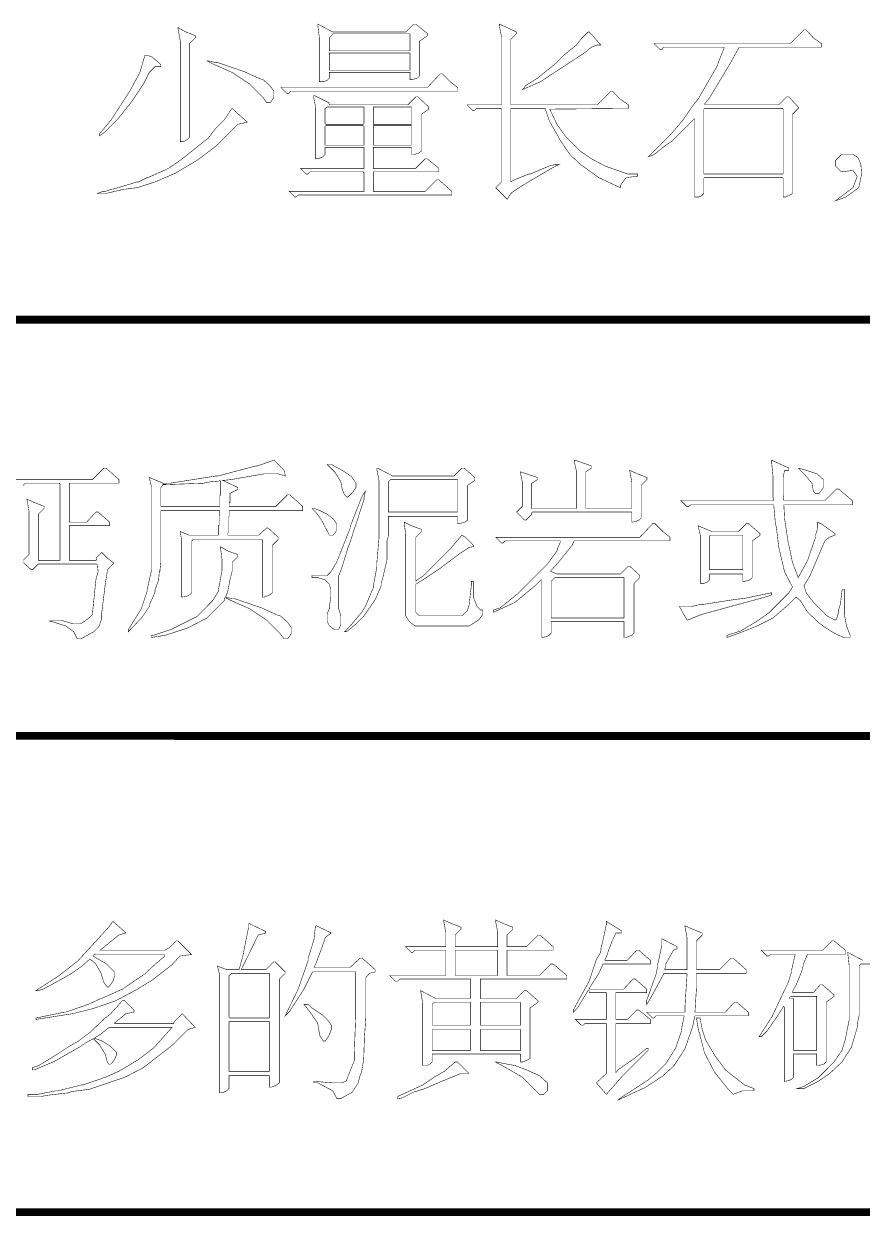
# Model space of a CAD drawing. Extents: x 94 to 452, y -72 to 1042.
# Drawn here: x 284.9 to 300.88, y 228.51 to 251.22 of the extents above; entities that cross this region are included whole.
import ezdxf

# ---------------------------------------------------------------- set-up
doc = ezdxf.new("R2010")
doc.units = 0
doc.header["$MEASUREMENT"] = 0
doc.layers.add('TREE_LAYER', color=7, linetype='Continuous')

msp = doc.modelspace()

# ---------------------------------------------------------------- linework, layer by layer
at = {"layer": 'TREE_LAYER'}
for points, const_width, elevation in [([(287.840793, 251.146749), (287.840793, 251.146749), (287.840793, 251.119298), (287.881969, 250.89969), (287.881969, 248.978121), (287.950597, 248.978121), (288.019224, 249.019298), (288.060401, 249.060474), (288.060401, 250.844788), (288.170205, 250.954592), (288.170205, 250.995768), (287.991773, 251.064396), (287.840793, 251.146749), (287.840793, 251.146749)], 0.01, 59), ([(290.503538, 251.215376), (290.503538, 251.215376), (290.503538, 251.187925), (290.530989, 250.968317), (290.530989, 250.117337), (290.613342, 250.117337), (290.681969, 250.144788), (290.723146, 250.185964), (290.723146, 250.295768), (290.723146, 250.295768), (292.246675, 250.295768), (292.260401, 250.295768), (292.260401, 250.158513), (292.301577, 250.158513), (292.397656, 250.185964), (292.438832, 250.227141), (292.438832, 250.885964), (292.576087, 250.982043), (292.589813, 250.995768), (292.589813, 251.036945), (292.370205, 251.215376), (292.329028, 251.215376), (292.178048, 251.064396), (290.791773, 251.064396), (290.503538, 251.215376), (290.503538, 251.215376)], 0.01, 59), ([(293.962362, 251.215376), (293.962362, 251.215376), (293.962362, 251.187925), (294.003538, 250.968317), (294.003538, 249.678121), (293.989813, 249.678121), (293.344715, 249.678121), (293.454518, 249.568317), (293.481969, 249.568317), (293.523146, 249.609494), (293.989813, 249.609494), (294.003538, 249.595768), (294.003538, 248.209494), (293.893734, 248.09969), (294.113342, 247.880082), (294.181969, 247.989886), (294.195695, 248.003611), (294.401577, 248.140866), (294.772165, 248.360474), (295.03295, 248.511455), (295.101577, 248.538906), (295.019224, 248.538906), (294.90942, 248.511455), (294.552558, 248.360474), (294.525107, 248.360474), (294.250597, 248.25067), (294.181969, 248.209494), (294.181969, 248.223219), (294.181969, 249.595768), (294.181969, 249.609494), (294.840793, 249.609494), (294.840793, 249.595768), (294.90942, 249.389886), (294.936871, 249.334984), (295.129028, 248.991847), (295.30746, 248.731062), (295.513342, 248.538906), (295.856479, 248.291847), (296.268244, 248.09969), (296.268244, 248.140866), (296.378048, 248.291847), (296.597656, 248.319298), (296.597656, 248.360474), (296.405499, 248.360474), (295.980009, 248.511455), (295.719224, 248.64871), (295.499616, 248.79969), (295.225107, 249.0742), (295.060401, 249.307533), (294.923146, 249.595768), (296.419224, 249.609494), (296.419224, 249.678121), (296.268244, 249.787925), (296.117264, 249.938906), (296.089813, 249.938906), (295.829028, 249.678121), (294.181969, 249.678121), (294.181969, 249.678121), (294.181969, 250.927141), (294.291773, 251.036945), (294.291773, 251.064396), (294.113342, 251.146749), (293.962362, 251.215376), (293.962362, 251.215376)], 0.01, 59), ([(290.791773, 251.023219), (290.791773, 251.036945), (292.246675, 251.036945), (292.260401, 251.023219), (292.260401, 250.707533), (292.246675, 250.707533), (290.723146, 250.707533), (290.723146, 250.707533), (290.723146, 250.954592), (290.791773, 251.023219), (290.791773, 251.023219)], 0.01, 59), ([(295.678048, 251.064396), (295.650597, 251.064396), (295.527067, 250.940866), (295.430989, 250.817337), (295.211381, 250.638906), (295.046675, 250.4742), (294.689813, 250.185964), (294.470205, 250.04871), (294.401577, 249.966357), (294.744715, 250.117337), (295.581969, 250.666357), (295.719224, 250.776161), (295.829028, 250.817337), (295.897656, 250.817337), (295.678048, 251.064396), (295.678048, 251.064396)], 0.01, 59), ([(299.80942, 251.105572), (299.768244, 251.105572), (299.50746, 250.844788), (296.913342, 250.844788), (297.023146, 250.734984), (297.064322, 250.734984), (297.091773, 250.776161), (298.244715, 250.776161), (298.244715, 250.762435), (298.10746, 250.405572), (297.750597, 249.787925), (297.640793, 249.65067), (297.462362, 249.389886), (297.242754, 249.129102), (296.803538, 248.689886), (296.913342, 248.731062), (297.13295, 248.909494), (297.242754, 248.978121), (297.681969, 249.417337), (297.681969, 249.417337), (297.681969, 247.921259), (297.764322, 247.921259), (297.819224, 247.94871), (297.860401, 247.989886), (297.860401, 248.278121), (297.874126, 248.291847), (299.356479, 248.291847), (299.370205, 248.278121), (299.370205, 247.921259), (299.411381, 247.921259), (299.50746, 247.962435), (299.548636, 247.989886), (299.548636, 249.49969), (299.65844, 249.609494), (299.65844, 249.636945), (299.480009, 249.829102), (299.438832, 249.829102), (299.287852, 249.678121), (297.887852, 249.678121), (297.874126, 249.691847), (297.970205, 249.815376), (298.299616, 250.364396), (298.327067, 250.405572), (298.53295, 250.776161), (300.097656, 250.776161), (300.097656, 250.844788), (299.946675, 250.954592), (299.80942, 251.105572), (299.80942, 251.105572)], 0.01, 59), ([(287.223146, 250.62518), (287.223146, 250.62518), (287.20942, 250.62518), (287.113342, 250.295768), (286.921185, 249.938906), (286.564322, 249.389886), (286.344715, 249.129102), (286.344715, 249.087925), (286.440793, 249.156553), (286.687852, 249.403611), (286.962362, 249.746749), (287.181969, 250.076161), (287.291773, 250.295768), (287.401577, 250.405572), (287.511381, 250.405572), (287.511381, 250.446749), (287.33295, 250.597729), (287.223146, 250.62518), (287.223146, 250.62518)], 0.01, 59), ([(288.403538, 250.515376), (288.389813, 250.515376), (288.527067, 250.446749), (288.870205, 250.295768), (289.199616, 250.076161), (289.460401, 249.815376), (289.529028, 249.719298), (289.597656, 249.719298), (289.666283, 249.815376), (289.666283, 249.938906), (289.666283, 249.938906), (289.597656, 250.034984), (289.460401, 250.158513), (289.405499, 250.172239), (289.130989, 250.295768), (289.103538, 250.309494), (288.581969, 250.487925), (288.540793, 250.487925), (288.403538, 250.515376), (288.403538, 250.515376)], 0.01, 59), ([(290.723146, 250.666357), (290.723146, 250.666357), (292.246675, 250.666357), (292.260401, 250.666357), (292.260401, 250.336945), (292.246675, 250.336945), (290.723146, 250.336945), (290.723146, 250.336945), (290.723146, 250.666357), (290.723146, 250.666357)], 0.01, 59), ([(292.878048, 250.268317), (292.836871, 250.268317), (292.589813, 250.007533), (289.803538, 250.007533), (289.913342, 249.897729), (289.954518, 249.897729), (289.981969, 249.938906), (293.166283, 249.938906), (293.166283, 250.007533), (293.029028, 250.117337), (292.878048, 250.268317), (292.878048, 250.268317)], 0.01, 59), ([(290.434911, 249.856553), (290.421185, 249.856553), (290.421185, 249.842827), (290.462362, 249.623219), (290.462362, 248.64871), (290.544715, 248.662435), (290.599616, 248.689886), (290.640793, 248.731062), (290.640793, 248.868317), (290.654518, 248.868317), (291.368244, 248.868317), (291.381969, 248.868317), (291.381969, 248.470278), (291.368244, 248.470278), (290.174126, 248.470278), (290.28393, 248.360474), (290.311381, 248.360474), (290.352558, 248.401651), (291.368244, 248.401651), (291.381969, 248.387925), (291.381969, 248.031062), (291.368244, 248.031062), (289.954518, 248.031062), (290.064322, 247.921259), (290.091773, 247.921259), (290.13295, 247.962435), (293.056479, 247.962435), (293.056479, 248.031062), (292.80942, 248.25067), (292.768244, 248.25067), (292.548636, 248.031062), (291.560401, 248.031062), (291.560401, 248.031062), (291.560401, 248.387925), (291.560401, 248.401651), (292.80942, 248.401651), (292.80942, 248.470278), (292.589813, 248.64871), (292.548636, 248.64871), (292.370205, 248.470278), (291.560401, 248.470278), (291.560401, 248.470278), (291.560401, 248.868317), (291.560401, 248.868317), (292.287852, 248.868317), (292.287852, 248.868317), (292.287852, 248.731062), (292.329028, 248.731062), (292.425107, 248.758513), (292.480009, 248.79969), (292.480009, 249.49969), (292.617264, 249.595768), (292.617264, 249.609494), (292.617264, 249.636945), (292.411381, 249.829102), (292.370205, 249.829102), (292.219224, 249.678121), (290.723146, 249.678121), (290.70942, 249.719298), (290.434911, 249.856553), (290.434911, 249.856553)], 0.01, 59), ([(288.870205, 249.609494), (288.856479, 249.595768), (288.719224, 249.389886), (288.554518, 249.22518), (288.417264, 249.046749), (288.005499, 248.717337), (287.881969, 248.621259), (287.662362, 248.470278), (287.60746, 248.442827), (287.264322, 248.291847), (287.250597, 248.291847), (287.085891, 248.209494), (287.05844, 248.209494), (286.605499, 248.072239), (286.578048, 248.072239), (286.454518, 248.031062), (286.413342, 248.031062), (286.303538, 247.989886), (286.468244, 247.989886), (286.811381, 248.072239), (286.838832, 248.072239), (286.934911, 248.085964), (287.05844, 248.09969), (287.401577, 248.209494), (287.785891, 248.3742), (288.225107, 248.634984), (288.568244, 248.895768), (288.980009, 249.307533), (289.15844, 249.34871), (288.870205, 249.609494), (288.870205, 249.609494)], 0.01, 59), ([(290.681969, 249.636945), (290.681969, 249.636945), (291.368244, 249.636945), (291.381969, 249.636945), (291.381969, 249.321259), (291.368244, 249.307533), (290.654518, 249.307533), (290.640793, 249.321259), (290.640793, 249.609494), (290.681969, 249.636945), (290.681969, 249.636945)], 0.01, 59), ([(291.560401, 249.636945), (291.560401, 249.636945), (292.287852, 249.636945), (292.287852, 249.636945), (292.287852, 249.321259), (292.287852, 249.307533), (291.560401, 249.307533), (291.560401, 249.321259), (291.560401, 249.636945), (291.560401, 249.636945)], 0.01, 59), ([(297.860401, 249.595768), (297.874126, 249.609494), (299.356479, 249.609494), (299.370205, 249.595768), (299.370205, 248.360474), (299.356479, 248.360474), (297.874126, 248.360474), (297.860401, 248.360474), (297.860401, 249.595768), (297.860401, 249.595768)], 0.01, 59), ([(290.640793, 249.266357), (290.654518, 249.280082), (291.368244, 249.280082), (291.381969, 249.266357), (291.381969, 248.909494), (291.368244, 248.909494), (290.654518, 248.909494), (290.640793, 248.909494), (290.640793, 249.266357), (290.640793, 249.266357)], 0.01, 59), ([(291.560401, 249.266357), (291.560401, 249.280082), (292.287852, 249.280082), (292.287852, 249.266357), (292.287852, 248.909494), (292.287852, 248.909494), (291.560401, 248.909494), (291.560401, 248.909494), (291.560401, 249.266357), (291.560401, 249.266357)], 0.01, 59), ([(300.701577, 248.731062), (300.481969, 248.731062), (300.372165, 248.621259), (300.372165, 248.511455), (300.481969, 248.401651), (300.701577, 248.429102), (300.78393, 248.319298), (300.701577, 248.09969), (300.372165, 247.852631), (300.564322, 247.921259), (300.811381, 248.09969), (300.866283, 248.360474), (300.852558, 248.538906), (300.797656, 248.676161), (300.701577, 248.731062), (300.701577, 248.731062)], 0.01, 59), ([(221.22612, 245.573528), (399.22612, 245.605679)], 0.15, 178.000003), ([(286.46825, 242.759364), (286.427074, 242.759364), (286.207466, 242.539756), (284.738839, 242.539756)], 0.01, 63), ([(284.889819, 240.961324), (285.040799, 240.82407), (285.06825, 240.82407), (285.178054, 240.933873), (286.289819, 240.933873), (286.303544, 240.920148), (286.31727, 240.782893), (286.276093, 240.645638), (286.207466, 239.973089), (286.125113, 239.890736), (285.987858, 239.794658), (285.836878, 239.794658), (285.603544, 239.863285), (285.397662, 239.863285), (285.397662, 239.835834), (285.438839, 239.835834), (285.699623, 239.753481), (285.850603, 239.643677), (285.919231, 239.506422), (285.987858, 239.506422), (286.234917, 239.643677), (286.31727, 239.72603), (286.330995, 239.739756), (286.385897, 239.890736), (286.385897, 240.00054), (286.454525, 240.563285), (286.46825, 240.645638), (286.495701, 240.82407), (286.605505, 240.933873), (286.605505, 240.961324), (286.495701, 241.043677), (286.385897, 241.153481), (286.276093, 241.043677), (286.289819, 241.016226), (286.276093, 241.002501), (285.76825, 241.002501), (285.76825, 241.002501), (285.76825, 241.661324), (285.76825, 241.661324), (286.536878, 241.661324), (286.536878, 241.729952), (286.31727, 241.922109), (286.276093, 241.922109), (286.097662, 241.729952), (285.76825, 241.729952), (285.76825, 241.743677), (285.76825, 242.457403), (285.76825, 242.471128), (286.715309, 242.471128), (286.715309, 242.539756), (286.46825, 242.759364), (286.46825, 242.759364)], 0.01, 63), ([(289.66629, 242.910344), (289.350603, 242.80054), (289.323152, 242.80054), (288.595701, 242.608383), (288.554525, 242.608383), (287.689819, 242.471128), (287.621192, 242.471128), (287.621192, 242.457403), (287.552564, 242.457403), (287.552564, 242.471128), (287.525113, 242.484854), (287.29178, 242.580932), (287.332956, 242.402501), (287.332956, 240.810344), (287.250603, 240.439756), (287.250603, 240.412305), (287.140799, 240.082893), (287.030995, 239.904462), (286.893741, 239.684854), (286.893741, 239.643677), (287.154525, 239.918187), (287.29178, 240.12407), (287.305505, 240.178972), (287.401584, 240.398579), (287.401584, 240.439756), (287.470211, 240.631913), (287.483937, 240.796619), (287.497662, 240.796619), (287.497662, 240.837795), (287.511388, 240.961324), (287.511388, 241.94956), (287.511388, 241.94956), (288.623152, 241.94956), (288.636878, 241.94956), (288.623152, 241.839756), (288.623152, 241.839756), (288.623152, 241.743677), (288.623152, 241.743677), (288.623152, 241.661324), (288.609427, 241.661324), (288.609427, 241.565246), (288.609427, 241.565246), (288.609427, 241.482893), (288.609427, 241.482893), (288.046682, 241.482893), (287.881976, 241.551521), (287.909427, 241.373089), (287.909427, 240.302501), (288.005505, 240.316226), (288.060407, 240.343677), (288.101584, 240.384854), (288.101584, 241.373089), (288.129035, 241.40054), (289.446682, 241.40054), (289.446682, 241.40054), (289.446682, 240.302501), (289.487858, 240.302501), (289.583937, 240.343677), (289.638839, 240.384854), (289.638839, 241.290736), (289.748643, 241.40054), (289.748643, 241.441717), (289.556486, 241.620148), (289.529035, 241.620148), (289.378054, 241.482893), (288.801584, 241.482893), (288.787858, 241.482893), (288.787858, 241.52407), (288.801584, 241.537795), (288.801584, 241.633873), (288.801584, 241.633873), (288.801584, 241.729952), (288.801584, 241.729952), (288.801584, 241.82603), (288.815309, 241.839756), (288.815309, 241.94956), (288.815309, 241.94956), (290.215309, 241.94956), (290.215309, 242.031913), (289.96825, 242.251521), (289.927074, 242.251521), (289.707466, 242.031913), (288.829035, 242.031913), (288.815309, 242.031913), (288.815309, 242.10054), (288.829035, 242.10054), (288.829035, 242.278972), (288.96629, 242.347599), (288.980015, 242.361324), (288.980015, 242.388775), (288.69178, 242.52603), (288.719231, 242.52603), (288.84276, 242.539756), (289.474133, 242.64956), (289.748643, 242.64956), (289.885897, 242.608383), (289.858446, 242.718187), (289.66629, 242.910344), (289.66629, 242.910344)], 0.01, 63), ([(290.764329, 242.827991), (290.681976, 242.827991), (290.832956, 242.677011), (290.94276, 242.498579), (290.970211, 242.347599), (291.011388, 242.251521), (291.052564, 242.210344), (291.080015, 242.210344), (291.162368, 242.292697), (291.230995, 242.388775), (291.230995, 242.471128), (291.148643, 242.594658), (291.011388, 242.690736), (290.764329, 242.827991), (290.764329, 242.827991)], 0.01, 63), ([(291.64276, 242.759364), (291.629035, 242.759364), (291.629035, 242.731913), (291.670211, 242.512305), (291.670211, 241.441717), (291.629035, 240.961324), (291.629035, 240.878972), (291.560407, 240.508383), (291.560407, 240.480932), (291.409427, 240.12407), (291.340799, 240.014266), (291.121192, 239.753481), (291.011388, 239.643677), (291.052564, 239.643677), (291.21727, 239.780932), (291.381976, 239.945638), (291.601584, 240.261324), (291.711388, 240.522109), (291.711388, 240.577011), (291.738839, 240.659364), (291.780015, 240.837795), (291.821192, 241.016226), (291.821192, 241.373089), (291.848643, 241.469168), (291.848643, 241.839756), (291.862368, 241.839756), (293.16629, 241.839756), (293.16629, 241.839756), (293.16629, 241.702501), (293.207466, 241.702501), (293.303544, 241.729952), (293.358446, 241.771128), (293.358446, 242.429952), (293.495701, 242.52603), (293.495701, 242.539756), (293.495701, 242.580932), (293.289819, 242.759364), (293.248643, 242.759364), (293.097662, 242.608383), (291.930995, 242.608383), (291.64276, 242.759364), (291.64276, 242.759364)], 0.01, 63), ([(295.403544, 242.910344), (295.389819, 242.910344), (295.389819, 242.882893), (295.430995, 242.704462), (295.430995, 241.990736), (295.41727, 241.990736), (294.593741, 241.990736), (294.580015, 241.990736), (294.580015, 242.471128), (294.689819, 242.539756), (294.689819, 242.539756), (294.689819, 242.580932), (294.360407, 242.690736), (294.401584, 242.484854), (294.401584, 242.031913), (294.29178, 241.922109), (294.44276, 241.771128), (294.470211, 241.771128), (294.580015, 241.880932), (294.580015, 241.908383), (294.593741, 241.922109), (296.487858, 241.922109), (296.487858, 241.908383), (296.487858, 241.729952), (296.570211, 241.743677), (296.625113, 241.771128), (296.66629, 241.812305), (296.66629, 242.429952), (296.776093, 242.539756), (296.776093, 242.580932), (296.597662, 242.64956), (296.446682, 242.718187), (296.487858, 242.484854), (296.487858, 241.990736), (296.487858, 241.990736), (295.609427, 241.990736), (295.609427, 241.990736), (295.609427, 242.690736), (295.719231, 242.759364), (295.719231, 242.759364), (295.719231, 242.80054), (295.403544, 242.910344), (295.403544, 242.910344)], 0.01, 63), ([(299.150603, 242.910344), (299.150603, 242.910344), (299.150603, 242.869168), (299.178054, 242.594658), (299.178054, 242.196619), (299.19178, 242.141717), (299.19178, 242.141717), (297.421192, 242.141717), (297.530995, 242.031913), (297.572172, 242.031913), (297.613348, 242.059364), (299.19178, 242.059364), (299.19178, 242.059364), (299.219231, 241.743677), (299.246682, 241.592697), (299.287858, 241.24956), (299.397662, 240.782893), (299.548643, 240.494658), (299.480015, 240.384854), (299.095701, 240.00054), (298.862368, 239.835834), (298.560407, 239.657403), (298.299623, 239.57505), (298.299623, 239.533873), (298.532956, 239.616226), (298.876093, 239.753481), (299.178054, 239.904462), (299.493741, 240.178972), (299.61727, 240.302501), (299.699623, 240.233873), (299.836878, 240.014266), (300.04276, 239.822109), (300.16629, 239.72603), (300.344721, 239.616226), (300.523152, 239.533873), (300.646682, 239.533873), (300.646682, 239.57505), (300.578054, 239.753481), (300.536878, 239.973089), (300.536878, 240.453481), (300.495701, 240.453481), (300.46825, 240.220148), (300.46825, 240.192697), (300.427074, 240.055442), (300.427074, 240.014266), (300.385897, 239.877011), (300.358446, 239.863285), (300.207466, 239.945638), (299.946682, 240.206422), (299.809427, 240.384854), (299.76825, 240.522109), (299.878054, 240.70054), (300.16629, 241.373089), (300.248643, 241.441717), (300.358446, 241.482893), (300.358446, 241.510344), (300.111388, 241.688775), (300.029035, 241.729952), (300.029035, 241.620148), (299.987858, 241.482893), (299.987858, 241.441717), (299.836878, 241.002501), (299.658446, 240.673089), (299.548643, 240.961324), (299.480015, 241.290736), (299.46629, 241.345638), (299.397662, 241.798579), (299.383937, 242.059364), (299.383937, 242.059364), (300.687858, 242.059364), (300.687858, 242.141717), (300.427074, 242.361324), (300.385897, 242.361324), (300.16629, 242.141717), (299.383937, 242.141717), (299.370211, 242.251521), (299.370211, 242.580932), (299.397662, 242.718187), (299.480015, 242.718187), (299.480015, 242.759364), (299.150603, 242.910344), (299.150603, 242.910344)], 0.01, 63), ([(299.672172, 242.759364), (299.658446, 242.759364), (299.781976, 242.635834), (299.919231, 242.471128), (299.946682, 242.320148), (299.987858, 242.278972), (300.056486, 242.278972), (300.138839, 242.388775), (300.138839, 242.539756), (300.015309, 242.64956), (299.809427, 242.718187), (299.754525, 242.731913), (299.672172, 242.759364), (299.672172, 242.759364)], 0.01, 63), ([(288.623152, 242.512305), (288.623152, 242.52603), (288.650603, 242.512305), (288.650603, 242.237795), (288.636878, 242.237795), (288.636878, 242.141717), (288.636878, 242.127991), (288.636878, 242.031913), (288.623152, 242.031913), (287.511388, 242.031913), (287.511388, 242.031913), (287.511388, 242.388775), (287.552564, 242.443677), (288.321192, 242.471128), (288.458446, 242.498579), (288.623152, 242.512305), (288.623152, 242.512305)], 0.01, 63), ([(291.889819, 242.539756), (291.889819, 242.539756), (293.16629, 242.539756), (293.16629, 242.539756), (293.16629, 241.922109), (293.16629, 241.922109), (291.862368, 241.922109), (291.848643, 241.922109), (291.848643, 242.498579), (291.889819, 242.539756), (291.889819, 242.539756)], 0.01, 63), ([(284.889819, 242.429952), (284.930995, 242.471128), (285.576093, 242.471128), (285.589819, 242.457403), (285.589819, 241.002501), (285.576093, 241.002501), (285.19178, 241.002501), (285.178054, 241.002501), (285.178054, 241.880932), (285.287858, 241.990736), (285.287858, 242.031913), (285.109427, 242.10054), (284.958446, 242.169168), (284.999623, 241.935834), (284.999623, 241.112305), (284.889819, 241.002501)], 0.01, 63), ([(291.409427, 242.320148), (291.340799, 242.210344), (291.121192, 241.647599), (291.121192, 241.620148), (290.860407, 240.961324), (290.750603, 240.782893), (290.681976, 240.714266), (290.393741, 240.714266), (290.393741, 240.673089), (290.503544, 240.673089), (290.640799, 240.631913), (290.723152, 240.54956), (290.750603, 240.453481), (290.750603, 240.302501), (290.723152, 240.110344), (290.723152, 240.082893), (290.681976, 239.986815), (290.681976, 239.835834), (290.723152, 239.753481), (290.819231, 239.684854), (290.901584, 239.684854), (290.94276, 239.780932), (290.94276, 239.945638), (290.901584, 240.082893), (290.901584, 240.714266), (290.94276, 240.810344), (290.983937, 240.933873), (291.080015, 241.24956), (291.107466, 241.318187), (291.381976, 242.155442), (291.381976, 242.182893), (291.409427, 242.320148), (291.409427, 242.320148)], 0.01, 63), ([(290.434917, 241.990736), (290.393741, 241.990736), (290.476093, 241.908383), (290.572172, 241.771128), (290.723152, 241.482893), (290.79178, 241.482893), (290.832956, 241.52407), (290.860407, 241.578972), (290.860407, 241.702501), (290.79178, 241.798579), (290.681976, 241.880932), (290.544721, 241.94956), (290.434917, 241.990736), (290.434917, 241.990736)], 0.01, 63), ([(292.150603, 241.729952), (292.150603, 241.729952), (292.150603, 241.716226), (292.178054, 241.496619), (292.178054, 239.945638), (292.246682, 239.835834), (292.356486, 239.753481), (293.385897, 239.753481), (293.454525, 239.794658), (293.564329, 239.863285), (293.646682, 239.973089), (293.646682, 240.055442), (293.605505, 240.055442), (293.536878, 240.12407), (293.46825, 240.302501), (293.46825, 240.604462), (293.427074, 240.604462), (293.427074, 240.508383), (293.385897, 240.151521), (293.358446, 240.055442), (293.248643, 239.945638), (292.438839, 239.945638), (292.370211, 240.014266), (292.370211, 240.54956), (292.507466, 240.631913), (292.836878, 240.851521), (293.180015, 241.112305), (293.385897, 241.24956), (293.46825, 241.263285), (293.46825, 241.290736), (293.31727, 241.441717), (293.248643, 241.482893), (293.029035, 241.222109), (292.507466, 240.70054), (292.397662, 240.631913), (292.370211, 240.604462), (292.370211, 240.618187), (292.370211, 241.441717), (292.480015, 241.551521), (292.480015, 241.592697), (292.287858, 241.661324), (292.150603, 241.729952), (292.150603, 241.729952)], 0.01, 63), ([(296.927074, 241.702501), (296.885897, 241.702501), (296.638839, 241.441717), (293.893741, 241.441717), (294.003544, 241.331913), (294.030995, 241.331913), (294.072172, 241.373089), (295.129035, 241.373089), (295.129035, 241.359364), (295.074133, 241.235834), (295.060407, 241.180932), (294.881976, 240.933873), (294.319231, 240.371128), (293.976093, 240.096619), (293.852564, 240.055442), (293.852564, 240.014266), (294.209427, 240.178972), (294.264329, 240.206422), (294.648643, 240.522109), (294.758446, 240.631913), (294.772172, 240.631913), (294.772172, 239.533873), (294.854525, 239.547599), (294.909427, 239.57505), (294.950603, 239.616226), (294.950603, 239.822109), (294.950603, 239.835834), (296.336878, 239.835834), (296.336878, 239.822109), (296.336878, 239.533873), (296.378054, 239.533873), (296.487858, 239.57505), (296.529035, 239.616226), (296.529035, 240.563285), (296.638839, 240.673089), (296.638839, 240.714266), (296.446682, 240.892697), (296.419231, 240.892697), (296.26825, 240.741717), (295.060407, 240.741717), (294.936878, 240.796619), (295.074133, 240.947599), (295.348643, 241.290736), (295.389819, 241.373089), (297.215309, 241.373089), (297.215309, 241.441717), (297.078054, 241.551521), (296.927074, 241.702501), (296.927074, 241.702501)], 0.01, 63), ([(298.711388, 241.702501), (298.670211, 241.702501), (298.519231, 241.551521), (298.011388, 241.551521), (297.750603, 241.661324), (297.79178, 241.482893), (297.79178, 240.563285), (297.860407, 240.563285), (297.929035, 240.590736), (297.970211, 240.631913), (297.970211, 240.741717), (297.983937, 240.741717), (298.587858, 240.741717), (298.601584, 240.741717), (298.601584, 240.604462), (298.64276, 240.604462), (298.738839, 240.631913), (298.780015, 240.673089), (298.780015, 241.373089), (298.91727, 241.469168), (298.930995, 241.482893), (298.930995, 241.510344), (298.711388, 241.702501), (298.711388, 241.702501)], 0.01, 63), ([(297.970211, 241.469168), (297.983937, 241.482893), (298.587858, 241.482893), (298.601584, 241.469168), (298.601584, 240.82407), (298.587858, 240.82407), (297.983937, 240.82407), (297.970211, 240.82407), (297.970211, 241.469168), (297.970211, 241.469168)], 0.01, 63), ([(288.650603, 241.263285), (288.650603, 241.263285), (288.650603, 241.235834), (288.678054, 241.016226), (288.678054, 240.810344), (288.609427, 240.439756), (288.609427, 240.412305), (288.499623, 240.233873), (288.197662, 239.931913), (287.703544, 239.684854), (287.374133, 239.57505), (287.332956, 239.57505), (287.332956, 239.533873), (287.593741, 239.57505), (288.019231, 239.712305), (288.389819, 239.904462), (288.719231, 240.233873), (288.732956, 240.288775), (288.746682, 240.288775), (288.856486, 240.233873), (289.199623, 240.082893), (289.529035, 239.863285), (289.789819, 239.602501), (289.858446, 239.506422), (289.927074, 239.506422), (289.995701, 239.602501), (289.995701, 239.72603), (289.927074, 239.822109), (289.789819, 239.945638), (289.734917, 239.959364), (289.460407, 240.082893), (289.432956, 240.096619), (288.911388, 240.27505), (288.883937, 240.27505), (288.787858, 240.288775), (288.746682, 240.302501), (288.787858, 240.412305), (288.829035, 240.631913), (288.870211, 240.796619), (288.870211, 240.961324), (288.980015, 241.071128), (288.980015, 241.112305), (288.787858, 241.180932), (288.650603, 241.263285), (288.650603, 241.263285)], 0.01, 63), ([(295.019231, 240.673089), (295.019231, 240.673089), (296.336878, 240.673089), (296.336878, 240.673089), (296.336878, 239.904462), (296.336878, 239.904462), (294.950603, 239.904462), (294.950603, 239.904462), (294.950603, 240.604462), (295.019231, 240.673089), (295.019231, 240.673089)], 0.01, 63), ([(299.150603, 240.384854), (298.615309, 240.27505), (298.478054, 240.261324), (297.860407, 240.165246), (297.805505, 240.165246), (297.627074, 240.12407), (297.393741, 240.12407), (297.530995, 239.877011), (297.544721, 239.863285), (297.819231, 239.973089), (299.027074, 240.302501), (299.150603, 240.343677), (299.150603, 240.384854), (299.150603, 240.384854)], 0.01, 63), ([(221.22612, 237.675038), (399.22612, 237.632367)], 0.15, 178.000005), ([(286.600928, 234.125927), (286.587202, 234.112202), (286.518575, 234.016123), (286.079359, 233.535731), (285.928379, 233.371025), (285.557791, 233.08279), (285.1323, 232.80828), (285.173477, 232.80828), (285.269555, 232.835731), (285.598967, 233.014163), (285.791124, 233.123967), (286.010732, 233.274947), (286.161712, 233.412202), (286.271516, 233.316123), (286.367595, 233.151417), (286.422497, 232.972986), (286.491124, 232.876908), (286.518575, 232.876908), (286.600928, 232.986712), (286.628379, 233.08279), (286.628379, 233.165143), (286.477399, 233.316123), (286.216614, 233.467104), (286.257791, 233.50828), (286.271516, 233.494555), (287.575438, 233.494555), (287.589163, 233.467104), (287.410732, 233.316123), (287.20485, 233.123967), (286.779359, 232.835731), (286.38132, 232.6573), (286.367595, 232.6573), (286.134261, 232.547496), (285.695046, 232.396516), (285.667595, 232.396516), (285.1323, 232.286712), (285.1323, 232.259261), (285.8323, 232.369065), (286.216614, 232.465143), (286.65583, 232.616123), (287.067595, 232.835731), (287.35583, 233.014163), (287.726418, 233.302398), (287.877399, 233.467104), (288.097006, 233.494555), (287.836222, 233.755339), (287.808771, 233.755339), (287.685242, 233.63181), (287.589163, 233.576908), (286.353869, 233.576908), (286.340144, 233.576908), (286.353869, 233.576908), (286.710732, 233.865143), (286.847987, 233.906319), (286.600928, 234.125927), (286.600928, 234.125927)], 0.01, 64), ([(292.900928, 234.153378), (292.900928, 234.153378), (292.900928, 234.139653), (292.942104, 233.920045), (292.942104, 233.645535), (292.928379, 233.645535), (292.173477, 233.645535), (292.283281, 233.535731), (292.310732, 233.535731), (292.351908, 233.576908), (292.928379, 233.576908), (292.942104, 233.563182), (292.942104, 233.096516), (292.928379, 233.096516), (291.871516, 233.096516), (291.98132, 232.986712), (292.022497, 232.986712), (292.063673, 233.027888), (293.408771, 233.027888), (293.408771, 233.014163), (293.408771, 232.6573), (293.408771, 232.6573), (292.749948, 232.6573), (292.461712, 232.80828), (292.502889, 232.561221), (292.502889, 231.380829), (292.585242, 231.380829), (292.640144, 231.40828), (292.68132, 231.449457), (292.68132, 231.586712), (292.68132, 231.600437), (294.35583, 231.600437), (294.369555, 231.586712), (294.369555, 231.449457), (294.410732, 231.449457), (294.50681, 231.490633), (294.547987, 231.518084), (294.547987, 232.478868), (294.685242, 232.574947), (294.698967, 232.588672), (294.698967, 232.616123), (294.479359, 232.80828), (294.438183, 232.80828), (294.287202, 232.6573), (293.600928, 232.6573), (293.600928, 232.6573), (293.600928, 233.014163), (293.600928, 233.027888), (295.247987, 233.027888), (295.247987, 233.096516), (294.987202, 233.316123), (294.946026, 233.316123), (294.726418, 233.096516), (294.108771, 233.096516), (294.108771, 233.096516), (294.108771, 233.563182), (294.108771, 233.576908), (294.987202, 233.576908), (294.987202, 233.645535), (294.740144, 233.865143), (294.698967, 233.865143), (294.479359, 233.645535), (294.108771, 233.645535), (294.108771, 233.645535), (294.108771, 233.865143), (294.218575, 233.974947), (294.218575, 234.016123), (294.040144, 234.084751), (293.889163, 234.153378), (293.889163, 234.153378), (293.889163, 234.139653), (293.93034, 233.920045), (293.93034, 233.645535), (293.916614, 233.645535), (293.120536, 233.645535), (293.120536, 233.645535), (293.120536, 233.865143), (293.23034, 233.974947), (293.23034, 234.016123), (293.051908, 234.084751), (292.900928, 234.153378), (292.900928, 234.153378)], 0.01, 64), ([(296.002889, 234.125927), (296.002889, 234.125927), (296.002889, 234.071025), (295.920536, 233.686712), (295.90681, 233.672986), (295.893085, 233.535731), (295.810732, 233.398476), (295.673477, 232.986712), (295.371516, 232.437692), (295.371516, 232.396516), (295.453869, 232.478868), (295.659751, 232.822006), (295.673477, 232.80828), (295.673477, 232.767104), (295.989163, 232.767104), (296.002889, 232.767104), (296.002889, 232.259261), (295.989163, 232.259261), (295.412693, 232.259261), (295.522497, 232.149457), (295.563673, 232.149457), (295.591124, 232.176908), (295.989163, 232.176908), (296.002889, 232.176908), (296.002889, 231.229849), (295.810732, 231.051417), (296.002889, 230.83181), (296.291124, 231.161221), (296.798967, 231.669065), (296.798967, 231.710241), (296.771516, 231.710241), (296.538183, 231.518084), (296.222497, 231.298476), (296.18132, 231.243574), (296.18132, 231.243574), (296.18132, 232.176908), (296.18132, 232.176908), (296.840144, 232.176908), (296.840144, 232.259261), (296.620536, 232.437692), (296.579359, 232.437692), (296.400928, 232.259261), (296.18132, 232.259261), (296.18132, 232.259261), (296.18132, 232.767104), (296.18132, 232.767104), (296.771516, 232.767104), (296.771516, 232.835731), (296.551908, 233.027888), (296.510732, 233.027888), (296.3323, 232.835731), (295.687202, 232.835731), (295.673477, 232.849457), (295.851908, 233.123967), (295.934261, 233.302398), (295.934261, 233.316123), (296.840144, 233.316123), (296.840144, 233.384751), (296.620536, 233.576908), (296.579359, 233.576908), (296.400928, 233.384751), (295.975438, 233.384751), (295.975438, 233.398476), (295.989163, 233.425927), (296.03034, 233.522006), (296.03034, 233.535731), (296.112693, 233.755339), (296.18132, 233.892594), (296.18132, 233.906319), (296.291124, 233.906319), (296.291124, 233.93377), (296.291124, 233.947496), (296.002889, 234.125927), (296.002889, 234.125927)], 0.01, 64), ([(289.195046, 234.084751), (289.18132, 234.084751), (289.18132, 234.002398), (289.098967, 233.590633), (289.071516, 233.453378), (289.002889, 233.206319), (288.989163, 233.206319), (288.769555, 233.206319), (288.591124, 233.274947), (288.6323, 233.110241), (288.6323, 230.859261), (288.714653, 230.872986), (288.769555, 230.900437), (288.810732, 230.941614), (288.810732, 231.188672), (288.824457, 231.188672), (289.579359, 231.188672), (289.579359, 231.188672), (289.579359, 230.969065), (289.620536, 230.969065), (289.716614, 231.010241), (289.771516, 231.051417), (289.771516, 233.027888), (289.88132, 233.137692), (289.88132, 233.165143), (289.689163, 233.3573), (289.661712, 233.3573), (289.510732, 233.206319), (289.044065, 233.206319), (289.044065, 233.206319), (289.359751, 233.851417), (289.373477, 233.865143), (289.510732, 233.906319), (289.510732, 233.93377), (289.195046, 234.084751), (289.195046, 234.084751)], 0.01, 64), ([(290.471516, 234.043574), (290.457791, 234.029849), (290.43034, 233.78279), (290.320536, 233.425927), (290.320536, 233.384751), (290.128379, 232.835731), (289.88132, 232.327888), (289.963673, 232.410241), (290.238183, 232.835731), (290.402889, 233.165143), (291.226418, 233.165143), (291.226418, 233.165143), (291.226418, 232.341614), (291.226418, 232.341614), (291.212693, 231.998476), (291.198967, 231.586712), (291.198967, 231.476908), (291.116614, 231.271025), (291.089163, 231.202398), (291.047987, 231.092594), (291.034261, 231.078868), (290.951908, 231.051417), (290.787202, 231.051417), (290.43034, 231.078868), (290.43034, 231.051417), (290.498967, 231.051417), (290.787202, 230.900437), (290.869555, 230.749457), (290.938183, 230.749457), (291.157791, 230.872986), (291.267595, 231.037692), (291.308771, 231.188672), (291.336222, 231.2573), (291.377399, 231.490633), (291.391124, 231.902398), (291.418575, 232.300437), (291.418575, 233.055339), (291.487202, 233.137692), (291.597006, 233.165143), (291.597006, 233.206319), (291.349948, 233.425927), (291.308771, 233.425927), (291.116614, 233.247496), (290.43034, 233.247496), (290.43034, 233.247496), (290.457791, 233.302398), (290.485242, 233.371025), (290.567595, 233.590633), (290.649948, 233.823967), (290.759751, 233.906319), (290.471516, 234.043574), (290.471516, 234.043574)], 0.01, 64), ([(297.498967, 234.043574), (297.498967, 234.043574), (297.498967, 234.029849), (297.540144, 233.810241), (297.540144, 233.206319), (297.526418, 233.206319), (297.114653, 233.206319), (297.114653, 233.206319), (297.128379, 233.274947), (297.128379, 233.316123), (297.142104, 233.329849), (297.279359, 233.576908), (297.347987, 233.604359), (297.347987, 233.645535), (297.059751, 233.796516), (297.059751, 233.672986), (296.977399, 233.288672), (296.977399, 233.261221), (296.949948, 233.123967), (296.798967, 232.698476), (296.771516, 232.629849), (296.771516, 232.547496), (296.840144, 232.6573), (296.922497, 232.80828), (297.100928, 233.137692), (297.526418, 233.137692), (297.540144, 233.123967), (297.512693, 232.712202), (297.512693, 232.712202), (297.498967, 232.478868), (297.498967, 232.478868), (297.498967, 232.410241), (297.498967, 232.396516), (296.771516, 232.396516), (296.88132, 232.286712), (296.908771, 232.286712), (296.949948, 232.327888), (297.485242, 232.327888), (297.485242, 232.327888), (297.444065, 232.122006), (297.43034, 232.025927), (297.320536, 231.710241), (297.128379, 231.40828), (296.977399, 231.2573), (296.798967, 231.106319), (296.249948, 230.749457), (296.222497, 230.722006), (296.634261, 230.914163), (296.73034, 230.955339), (297.087202, 231.188672), (297.293085, 231.380829), (297.498967, 231.696516), (297.649948, 232.135731), (297.663673, 232.218084), (297.691124, 232.327888), (298.70681, 232.327888), (298.70681, 232.396516), (298.487202, 232.588672), (298.446026, 232.588672), (298.267595, 232.396516), (297.691124, 232.396516), (297.691124, 232.410241), (297.718575, 232.849457), (297.718575, 232.849457), (297.718575, 233.123967), (297.718575, 233.137692), (298.665634, 233.137692), (298.665634, 233.206319), (298.418575, 233.425927), (298.377399, 233.425927), (298.157791, 233.206319), (297.718575, 233.206319), (297.718575, 233.206319), (297.718575, 233.755339), (297.828379, 233.865143), (297.828379, 233.906319), (297.649948, 233.974947), (297.498967, 234.043574), (297.498967, 234.043574)], 0.01, 64), ([(300.340144, 233.755339), (300.298967, 233.755339), (300.120536, 233.576908), (298.953869, 233.576908), (299.063673, 233.467104), (299.091124, 233.467104), (299.1323, 233.494555), (299.598967, 233.494555), (299.598967, 233.494555), (299.53034, 233.192594), (299.53034, 233.165143), (299.461712, 232.945535), (299.393085, 232.80828), (299.159751, 232.314163), (298.912693, 231.929849), (298.912693, 231.929849), (298.953869, 231.929849), (299.063673, 232.039653), (299.228379, 232.272986), (299.379359, 232.506319), (299.393085, 232.492594), (299.393085, 231.078868), (299.475438, 231.092594), (299.53034, 231.120045), (299.571516, 231.161221), (299.571516, 231.586712), (299.571516, 231.600437), (300.010732, 231.600437), (300.010732, 231.586712), (300.010732, 231.380829), (300.051908, 231.380829), (300.147987, 231.40828), (300.189163, 231.449457), (300.189163, 232.588672), (300.326418, 232.684751), (300.340144, 232.698476), (300.340144, 232.725927), (300.120536, 232.918084), (300.079359, 232.918084), (299.942104, 232.767104), (299.557791, 232.767104), (299.544065, 232.780829), (299.571516, 232.835731), (299.612693, 232.904359), (299.722497, 233.165143), (299.763673, 233.329849), (299.8323, 233.494555), (300.559751, 233.494555), (300.559751, 233.576908), (300.340144, 233.755339), (300.340144, 233.755339)], 0.01, 64), ([(293.120536, 233.563182), (293.120536, 233.576908), (293.916614, 233.576908), (293.93034, 233.563182), (293.93034, 233.096516), (293.916614, 233.096516), (293.120536, 233.096516), (293.120536, 233.096516), (293.120536, 233.563182), (293.120536, 233.563182)], 0.01, 64), ([(300.889163, 233.384751), (300.600928, 233.535731), (300.628379, 233.288672), (300.628379, 232.245535), (300.573477, 231.971025), (300.559751, 231.888672), (300.491124, 231.669065), (300.340144, 231.449457), (300.038183, 231.147496), (299.763673, 230.98279), (299.640144, 230.941614), (299.763673, 230.941614), (300.038183, 231.078868), (300.257791, 231.229849), (300.491124, 231.449457), (300.669555, 231.723967), (300.779359, 232.094555), (300.793085, 232.218084), (300.820536, 232.341614), (300.820536, 233.274947), (300.847987, 233.316123), (302.275438, 233.316123)], 0.01, 64), ([(288.851908, 233.123967), (288.851908, 233.137692), (289.579359, 233.137692), (289.579359, 233.123967), (289.579359, 232.300437), (289.579359, 232.286712), (288.824457, 232.286712), (288.810732, 232.300437), (288.810732, 233.096516), (288.851908, 233.123967), (288.851908, 233.123967)], 0.01, 64), ([(286.820536, 232.616123), (286.779359, 232.616123), (286.546026, 232.355339), (286.449948, 232.286712), (286.161712, 232.012202), (285.942104, 231.847496), (285.749948, 231.737692), (285.544065, 231.600437), (285.187202, 231.380829), (285.063673, 231.339653), (285.063673, 231.298476), (285.10485, 231.298476), (285.489163, 231.463182), (285.969555, 231.737692), (286.093085, 231.820045), (286.216614, 231.888672), (286.23034, 231.888672), (286.340144, 231.778868), (286.449948, 231.600437), (286.491124, 231.449457), (286.518575, 231.40828), (286.559751, 231.40828), (286.628379, 231.490633), (286.669555, 231.586712), (286.669555, 231.627888), (286.546026, 231.751417), (286.395046, 231.847496), (286.244065, 231.902398), (286.353869, 231.971025), (286.5323, 232.10828), (287.726418, 232.10828), (287.726418, 232.10828), (287.383281, 231.723967), (287.08132, 231.490633), (286.710732, 231.271025), (286.463673, 231.161221), (286.024457, 231.010241), (285.997006, 231.010241), (285.557791, 230.900437), (285.516614, 230.900437), (285.159751, 230.83181), (284.98132, 230.83181), (284.98132, 230.790633), (285.228379, 230.790633), (285.379359, 230.818084), (285.736222, 230.859261), (285.818575, 230.886712), (286.147987, 230.927888), (286.834261, 231.161221), (287.177399, 231.339653), (287.726418, 231.765143), (288.028379, 232.067104), (288.165634, 232.10828), (287.918575, 232.369065), (287.767595, 232.218084), (287.753869, 232.176908), (286.628379, 232.176908), (286.628379, 232.190633), (286.628379, 232.190633), (286.847987, 232.369065), (286.998967, 232.396516), (286.998967, 232.437692), (286.820536, 232.616123), (286.820536, 232.616123)], 0.01, 64), ([(290.320536, 232.547496), (290.238183, 232.547496), (290.347987, 232.410241), (290.498967, 232.190633), (290.540144, 231.9573), (290.608771, 231.847496), (290.649948, 231.847496), (290.718575, 231.9573), (290.759751, 232.067104), (290.759751, 232.149457), (290.691124, 232.245535), (290.595046, 232.341614), (290.389163, 232.478868), (290.320536, 232.547496), (290.320536, 232.547496)], 0.01, 64), ([(292.708771, 232.574947), (292.722497, 232.588672), (293.408771, 232.588672), (293.408771, 232.574947), (293.408771, 232.149457), (293.408771, 232.149457), (292.68132, 232.149457), (292.68132, 232.149457), (292.68132, 232.547496), (292.708771, 232.574947), (292.708771, 232.574947)], 0.01, 64), ([(293.600928, 232.574947), (293.600928, 232.588672), (294.35583, 232.588672), (294.369555, 232.574947), (294.369555, 232.149457), (294.35583, 232.149457), (293.600928, 232.149457), (293.600928, 232.149457), (293.600928, 232.574947), (293.600928, 232.574947)], 0.01, 64), ([(299.502889, 232.684751), (299.516614, 232.698476), (300.010732, 232.698476), (300.010732, 232.684751), (300.010732, 231.669065), (300.010732, 231.669065), (299.571516, 231.669065), (299.571516, 231.669065), (299.571516, 232.6573), (299.489163, 232.6573), (299.489163, 232.6573), (299.502889, 232.684751), (299.502889, 232.684751)], 0.01, 64), ([(288.810732, 232.218084), (288.824457, 232.218084), (289.579359, 232.218084), (289.579359, 232.218084), (289.579359, 231.271025), (289.579359, 231.271025), (288.824457, 231.271025), (288.810732, 231.271025), (288.810732, 232.218084), (288.810732, 232.218084)], 0.01, 64), ([(297.787202, 232.286712), (297.718575, 232.286712), (297.759751, 232.039653), (297.787202, 231.971025), (297.787202, 231.943574), (297.800928, 231.902398), (297.869555, 231.627888), (298.061712, 231.2573), (298.336222, 230.914163), (298.418575, 230.83181), (298.597006, 230.900437), (298.816614, 230.900437), (298.816614, 230.941614), (298.638183, 231.010241), (298.267595, 231.298476), (298.253869, 231.325927), (298.075438, 231.559261), (297.897006, 231.861221), (297.828379, 232.067104), (297.787202, 232.286712), (297.787202, 232.286712)], 0.01, 64), ([(292.68132, 232.067104), (292.68132, 232.067104), (293.408771, 232.067104), (293.408771, 232.067104), (293.408771, 231.669065), (293.408771, 231.669065), (292.68132, 231.669065), (292.68132, 231.669065), (292.68132, 232.067104), (292.68132, 232.067104)], 0.01, 64), ([(293.600928, 232.067104), (293.600928, 232.067104), (294.35583, 232.067104), (294.369555, 232.067104), (294.369555, 231.669065), (294.35583, 231.669065), (293.600928, 231.669065), (293.600928, 231.669065), (293.600928, 232.067104), (293.600928, 232.067104)], 0.01, 64), ([(293.161712, 231.449457), (293.120536, 231.449457), (292.914653, 231.271025), (292.722497, 231.161221), (292.502889, 231.010241), (292.022497, 230.790633), (292.022497, 230.749457), (292.10485, 230.763182), (292.324457, 230.872986), (292.544065, 230.941614), (292.859751, 231.078868), (293.23034, 231.229849), (293.38132, 231.229849), (293.161712, 231.449457), (293.161712, 231.449457)], 0.01, 64), ([(293.902889, 231.449457), (293.889163, 231.449457), (294.2323, 231.2573), (294.397006, 231.161221), (294.726418, 230.83181), (294.808771, 230.83181), (294.877399, 230.900437), (294.877399, 231.051417), (294.726418, 231.188672), (294.479359, 231.298476), (294.259751, 231.380829), (294.177399, 231.394555), (293.902889, 231.449457), (293.902889, 231.449457)], 0.01, 64), ([(221.22612, 228.587353), (399.22612, 228.587353)], 0.15, 178)]:
    msp.add_lwpolyline(points, dxfattribs=dict(at, const_width=const_width, elevation=elevation))

doc.saveas('drawing.dxf')
